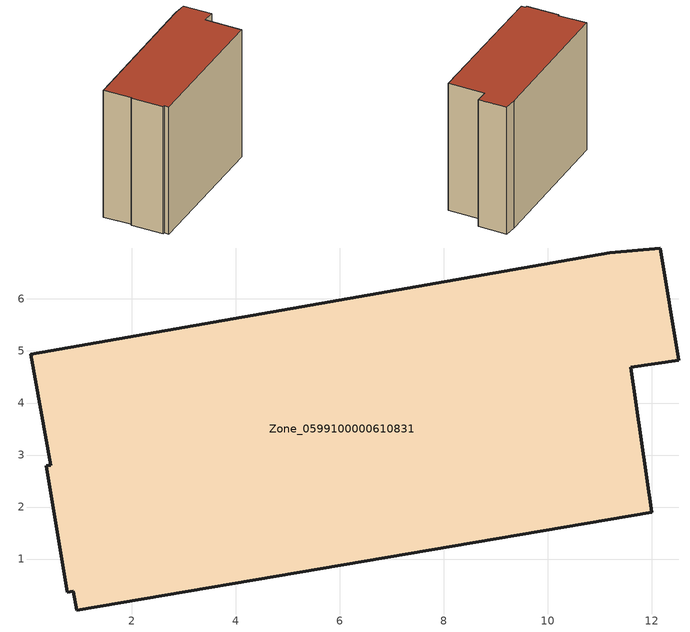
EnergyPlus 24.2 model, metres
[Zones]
Zone_0599100000610831
 floor ground (C_G): 12.51,4.82 11.59,4.69 12,1.9 0.94,0.02 0.88,0.38 0.76,0.36 0.36,2.79 0.44,2.81 0.06,4.94 11.19,6.89 12.16,6.98 z0
 wall outside (C_F): 11.59,4.69 12.51,4.82 12.16,6.98 11.19,6.89 0.06,4.94 0.44,2.81 0.36,2.79 0.76,0.36 0.88,0.38 0.94,0.02 12,1.9 11.59,4.69 z0:10.22
 roof outside (C_R): 0.36,2.79 0.76,0.36 0.88,0.38 0.94,0.02 12,1.9 11.59,4.69 12.51,4.82 12.16,6.98 11.19,6.89 0.06,4.94 0.44,2.81 z10.22
[BUILDING]
Pand.0599100000610831: North Axis=0; Terrain=City; Loads Convergence Tolerance Value=0.04; Temperature Convergence Tolerance Value=0.4; Solar Distribution=FullExterior; Maximum Number of Warmup Days=25; Minimum Number of Warmup Days=1
[Site:Location]
Rotterdam.The.Hague.AP_ZH_NLD Design_Conditions: Latitude=51.96; Longitude=4.45; Time Zone=1; Elevation=-4.5
[SITE:GROUNDTEMPERATURE:BUILDINGSURFACE]
18, 18, 18, 18, 18, 18, 18, 18, 18, 18, 18, 18
[MATERIAL] Thermal Absorptance=0.9; Solar Absorptance=0.7; Visible Absorptance=0.7
Name | Roughness | Thickness | Conductivity | Density | Specific Heat
G.TI.1946 | MediumSmooth | 0.15 | 1 | 540 | 1210
F.TI.1946 | Rough | 0.3 | 0.857143 | 1920 | 840
R.TI.1946 | MediumRough | 0.2 | 0.1 | 1500 | 1000
[CONSTRUCTION]
C_G: G.TI.1946
C_F: F.TI.1946
C_R: R.TI.1946
[ZONE]
Zone_0599100000610831: Type=1; Multiplier=1; Ceiling Height=Autocalculate; Volume=Autocalculate; Floor Area=autocalculate; Part of Total Floor Area=Yes
[ZONEINFILTRATION:DESIGNFLOWRATE]
Infil_Zone_0599100000610831: Zone or ZoneList or Space or SpaceList=Zone_0599100000610831; Schedule=AlwaysOn; Design Flow Rate Calculation Method=Flow/Area; Flow Rate per Floor Area=0.003; Constant Term Coefficient=1; Temperature Term Coefficient=0; Velocity Term Coefficient=0; Velocity Squared Term Coefficient=0
[HVACTEMPLATE:ZONE:IDEALLOADSAIRSYSTEM]
Zone_0599100000610831: Maximum Heating Supply Air Temperature=50; Minimum Cooling Supply Air Temperature=13; Maximum Heating Supply Air Humidity Ratio=0.0156; Minimum Cooling Supply Air Humidity Ratio=0.0077; Heating Limit=NoLimit; Cooling Limit=NoLimit; Dehumidification Control Type=ConstantSensibleHeatRatio; Cooling Sensible Heat Ratio=0.7; Dehumidification Setpoint=60; Humidification Control Type=None; Humidification Setpoint=30; Outdoor Air Method=None; Outdoor Air Flow Rate per Person=0.00944; Outdoor Air Flow Rate per Zone Floor Area=0; Outdoor Air Flow Rate per Zone=0; Demand Controlled Ventilation Type=None; Outdoor Air Economizer Type=NoEconomizer; Heat Recovery Type=None; Sensible Heat Recovery Effectiveness=0.7; Latent Heat Recovery Effectiveness=0.65
[ZONECONTROL:THERMOSTAT]
ThermostatControl_Zone_0599100000610831: Zone or ZoneList=Zone_0599100000610831; Control Type Schedule=DualSetpointControlType; Control 1=Thermostat_Zone_0599100000610831; Temperature Difference Between Cutout And Setpoint=0
[THERMOSTATSETPOINT:DUALSETPOINT]
Thermostat_Zone_0599100000610831: Heating Setpoint Temperature Schedule=HeatingSetpoint_Zone_0599100000610831; Cooling Setpoint Temperature Schedule=CoolingSetpoint_Zone_0599100000610831
[SCHEDULE:COMPACT]
HeatingSetpoint_Zone_0599100000610831: Through: 12/31, For: AllDays, Until: 24:00, 21
CoolingSetpoint_Zone_0599100000610831: Through: 12/31, For: AllDays, Until: 24:00, 24
DualSetpointControlType: Through: 12/31, For: AllDays, Until: 24:00, 4
AlwaysOn: Through: 12/31, For: AllDays, Until: 24:00, 1
